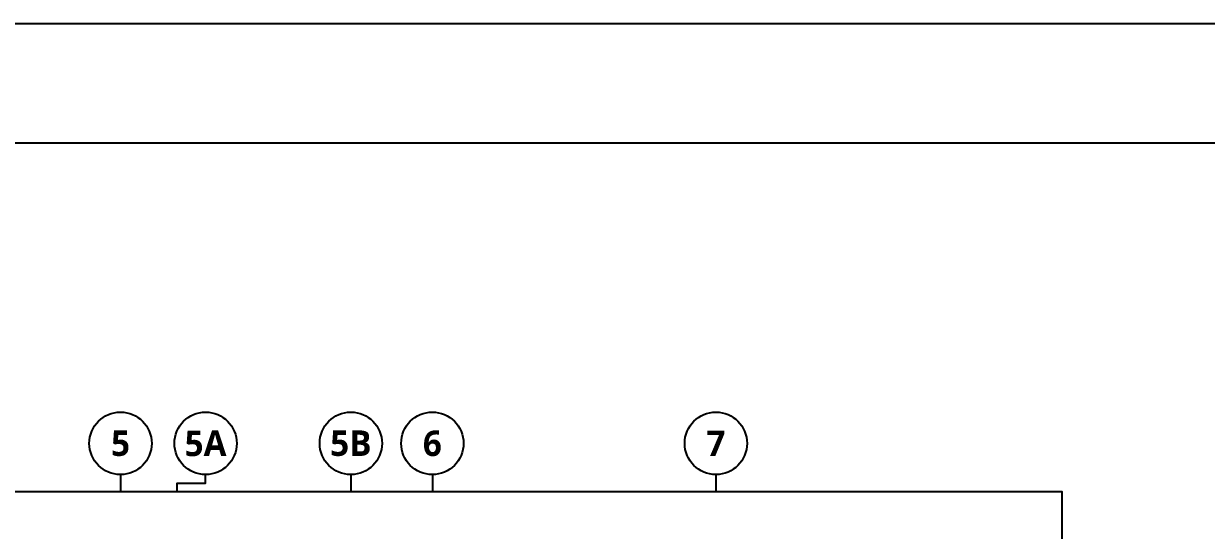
# Model space of a CAD drawing. Header units: millimetres. Extents: x -734060 to 504600, y -7739 to 118800.
# Drawn here: x 256284 to 298001, y 100932 to 118800 of the extents above; entities that cross this region are included whole.
import ezdxf
from ezdxf.enums import TextEntityAlignment as Align

# ---------------------------------------------------------------- set-up
doc = ezdxf.new("R2010")
doc.units = ezdxf.units.MM
doc.header["$LTSCALE"] = 200
doc.layers.get('DEFPOINTS').update_dxf_attribs({"color": 137})
doc.layers.add('GYP. BOARD', color=42, linetype='Continuous')
doc.layers.add('WALL-D', color=3, linetype='Continuous')
doc.styles.add('스타일2', font='malgunbd.ttf')

# ---------------------------------------------------------------- blocks, each defined once
blk = doc.blocks.new('sheet-line')
at = {"layer": 'DEFPOINTS'}
blk.add_lwpolyline([(168200, -356400), (0, -356400), (0, -237600), (168200, -237600)], close=True, dxfattribs=at)
blk = doc.blocks.new('DEF-AXIS')
blk.add_line((0, 600), (0, 0))
blk.add_circle((0, 1700), 1100)
at = {"style": '스타일2'}
blk.add_attdef('X', text='', height=900, dxfattribs=at).set_placement((0, 1700), align=Align.MIDDLE)
blk = doc.blocks.new('def-sym')
at = {"layer": 'DEFPOINTS'}
blk.add_lwpolyline([(52000, 16400), (52000, 16700), (53000, 16700), (53000, 17000)], dxfattribs=at)
blk.add_circle((53000, 18100), 1100, dxfattribs=at)
for p, values in [((50000, 16400), {'X': '5'}), ((58125, 16400), {'X': '5B'}), ((61000, 16400), {'X': '6'}), ((71000, 16400), {'X': '7'})]:
    blk.add_blockref('DEF-AXIS', p, dxfattribs=at).add_auto_attribs(values)
at = {"layer": 'DEFPOINTS', "style": '스타일2'}
blk.add_text('5A', height=900, dxfattribs=at).set_placement((53000, 18100), align=Align.MIDDLE_CENTER)

msp = doc.modelspace()

# ---------------------------------------------------------------- linework, layer by layer
at = {"layer": 'DEFPOINTS'}
for points in [[(177500, 114600), (314900, 114600), (314900, 4200), (177500, 4200)], [(292900, 25700), (193300, 25700), (193300, 102300), (292900, 102300)]]:
    msp.add_lwpolyline(points, close=True, dxfattribs=at)

# ---------------------------------------------------------------- block references
at = {"layer": 'GYP. BOARD'}
msp.add_blockref('def-sym', (209700, 85900), dxfattribs=at)
at = {"layer": 'WALL-D'}
msp.add_blockref('sheet-line', (168200, 356400), dxfattribs=at)

doc.saveas('drawing.dxf')
